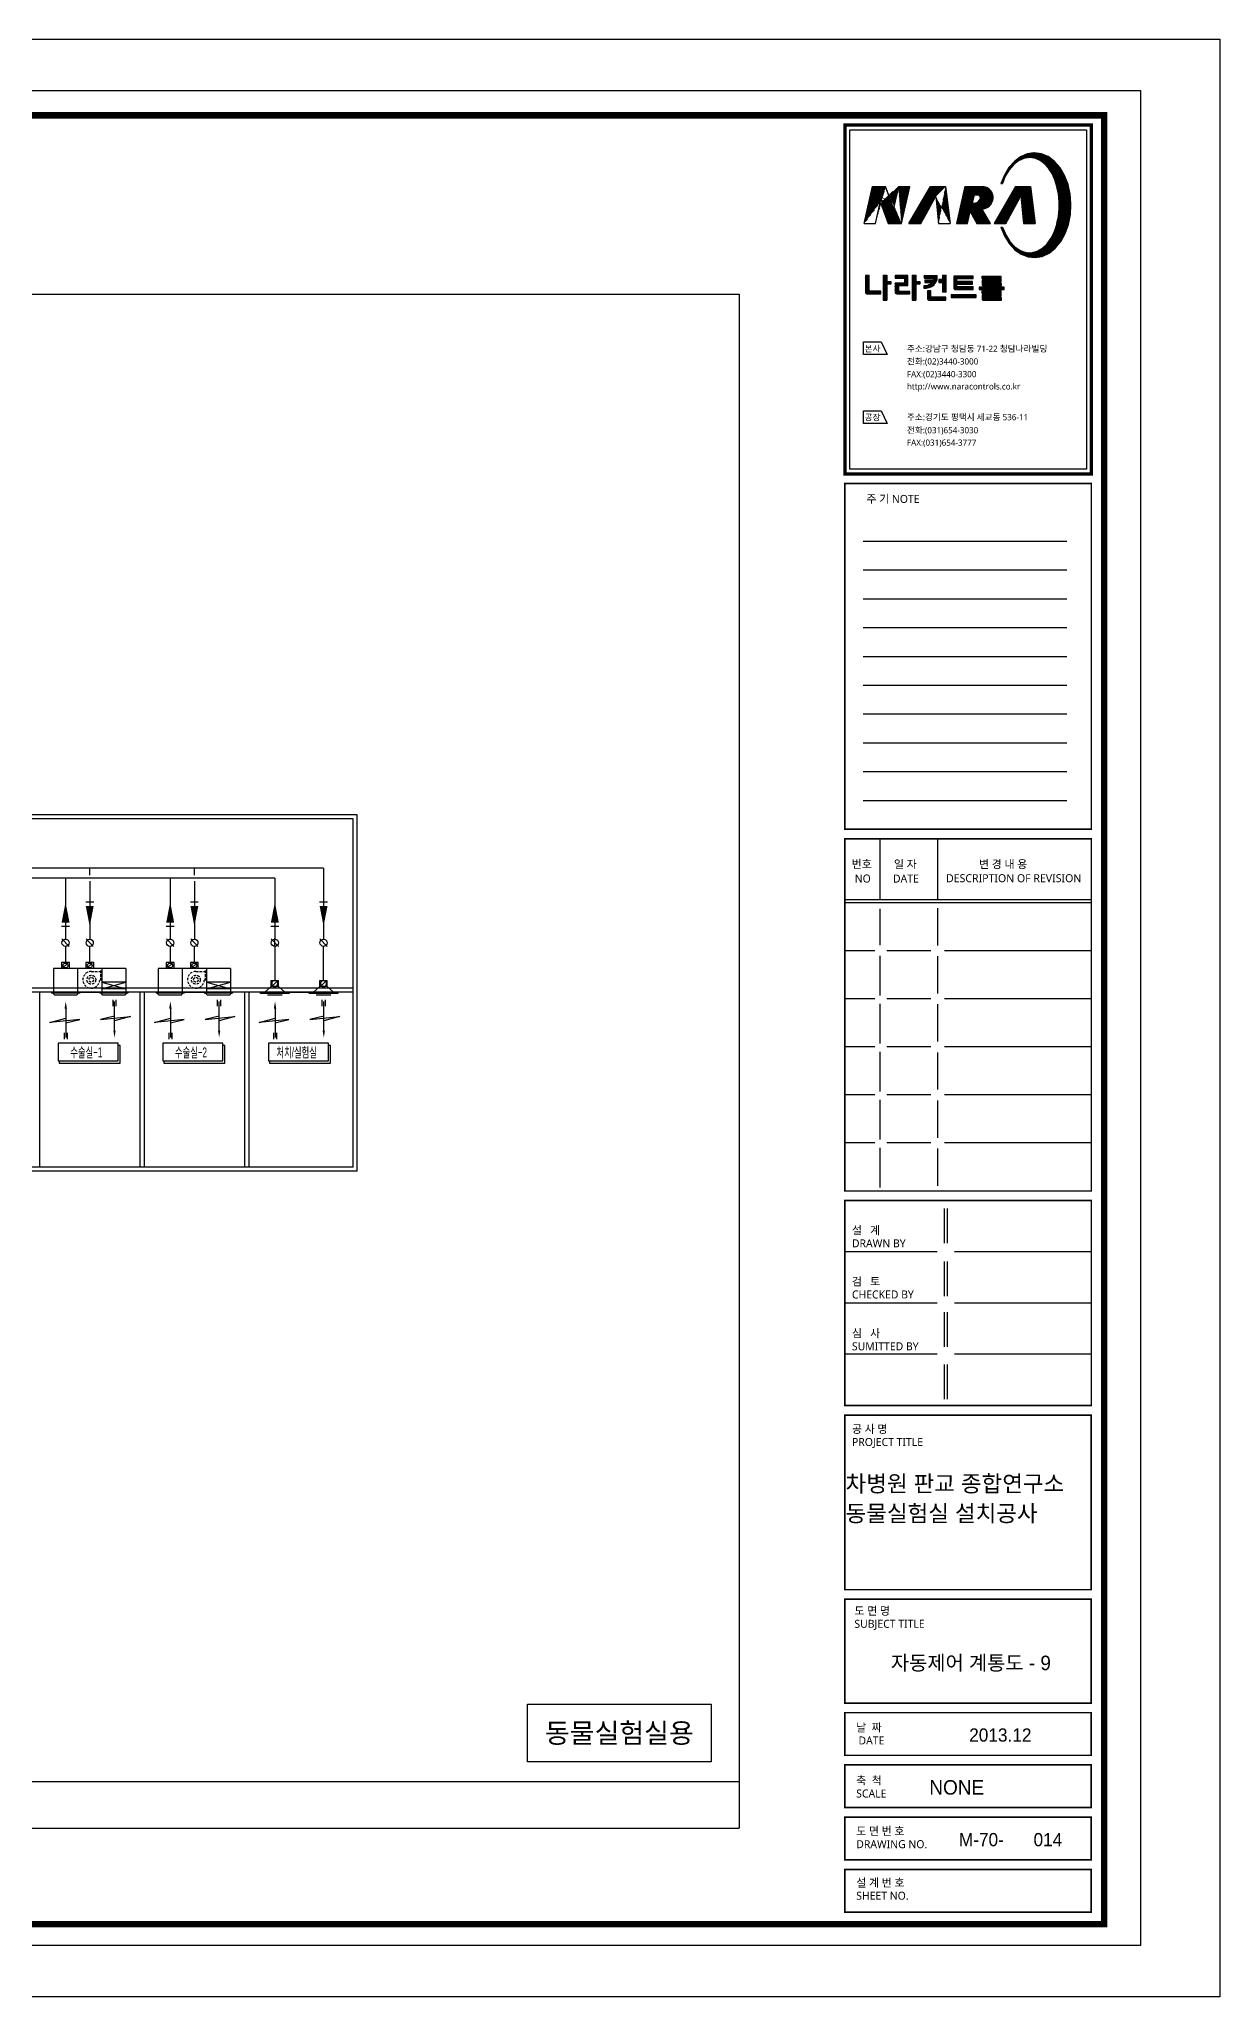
# Model space of a CAD drawing. Header units: millimetres. Extents: x -86 to 11742, y 5229 to 11464.
# Drawn here: x 11383 to 11742, y 5229 to 5823 of the extents above; entities that cross this region are included whole.
import ezdxf
from ezdxf.enums import TextEntityAlignment as Align

# ---------------------------------------------------------------- set-up
doc = ezdxf.new("R2010")
doc.units = ezdxf.units.MM
doc.header["$LTSCALE"] = 5
doc.linetypes.add('HIDDEN', pattern=[0.375, 0.25, -0.125])
doc.layers.get('0').update_dxf_attribs({"linetype": 'CONTINUOUS'})
for name, color, linetype in [('2', 2, 'CONTINUOUS'), ('3', 3, 'CONTINUOUS'), ('7', 7, 'CONTINUOUS'), ('9', 9, 'CONTINUOUS'), ('A1', 1, 'CONTINUOUS'), ('AUTO', 7, 'CONTINUOUS'), ('FORM', 7, 'CONTINUOUS'), ('RA', 4, 'CONTINUOUS'), ('SA', 3, 'CONTINUOUS'), ('SOLID253', 253, 'CONTINUOUS')]:
    doc.layers.add(name, color=color, linetype=linetype)
doc.styles.add('GHD', font='Dotum.ttf')
doc.styles.add('QQ', font='MALGUN.TTF.TTF')
doc.styles.get("Standard").update_dxf_attribs({"font": 'SYMBOL'})
doc.styles.add('STYLE1', font='MALGUN.TTF.TTF', dxfattribs={"height": 2.5})
doc.styles.add('울릉도M', font='h2wulm.TTF')
pattern_1 = [(45, (-11.3759, -7.50065), (-0.171711214, 0.171711214), [])]

# ---------------------------------------------------------------- blocks, each defined once
blk = doc.blocks.new('form')
at = {"layer": 'FORM'}
h = blk.add_hatch(dxfattribs=at)
h.set_pattern_fill('ANSI31', color=256, scale=1.942691, style=0)
h.set_pattern_definition(pattern_1)
edge = h.paths.add_edge_path()
edge.add_line((716.28, 522.42), (720.27, 522.42))
edge.add_line((719.34, 533.67), (717.88, 527.02))
edge.add_line((711.49, 533.67), (715.47, 533.67))
edge.add_line((712.35, 522.42), (713.78, 528.86))
edge.add_line((708.92, 522.42), (712.35, 522.42))
edge.add_line((708.92, 522.42), (711.49, 533.67))
edge.add_line((717.81, 527.02), (715.47, 533.67))
edge.add_line((713.9, 528.86), (716.28, 522.42))
edge.add_line((720.27, 522.42), (722.81, 533.67))
edge.add_line((719.34, 533.67), (722.81, 533.67))
h = blk.add_hatch(dxfattribs=at)
h.set_pattern_fill('ANSI31', color=256, scale=1.942691, style=0)
h.set_pattern_definition(pattern_1)
edge = h.paths.add_edge_path()
edge.add_line((729.09, 533.67), (733.65, 533.67))
edge.add_line((731.5, 522.42), (735.09, 522.42))
edge.add_line((730.74, 530.54), (731.5, 522.42))
edge.add_line((726.18, 522.42), (730.63, 530.54))
edge.add_line((733.65, 533.67), (735.09, 522.42))
edge.add_line((722.55, 522.42), (726.18, 522.42))
edge.add_line((722.55, 522.42), (729.09, 533.67))
h = blk.add_hatch(dxfattribs=at)
h.set_pattern_fill('ANSI31', color=256, scale=1.942691, style=0)
h.set_pattern_definition(pattern_1)
edge = h.paths.add_edge_path(flags=16)
edge.add_arc((742.35, 530.64), 1.96, 269.41671, 343.40246)
edge.add_arc((743.39, 530.25), 0.855, 348.54675, 460.07617)
edge.add_line((743.24, 531.09), (742.29, 531.1))
edge.add_line((742.29, 531.1), (741.72, 528.67))
edge.add_line((741.72, 528.67), (742.33, 528.68))
edge = h.paths.add_edge_path()
edge.add_arc((744.68, 530.29), 3.4, 269.06344, 442.79781)
edge.add_line((745.11, 533.67), (739.53, 533.67))
edge.add_line((739.53, 533.67), (736.99, 522.42))
edge.add_line((736.99, 522.42), (740.29, 522.42))
edge.add_line((740.29, 522.42), (741.1, 526.15))
edge.add_line((741.1, 526.15), (743.16, 522.42))
edge.add_line((743.16, 522.42), (747.3, 522.42))
edge.add_line((747.3, 522.42), (744.63, 526.89))
h = blk.add_hatch(dxfattribs=at)
h.set_pattern_fill('ANSI31', color=256, scale=1.942691, style=0)
h.set_pattern_definition(pattern_1)
h.paths.add_polyline_path([(754.86, 533.67), (759.44, 533.67), (760.86, 522.42), (757.31, 522.42), (756.55, 530.81), (751.98, 522.42), (748.42, 522.42)])
h = blk.add_hatch(dxfattribs=at)
h.set_pattern_fill('ANSI31', color=256, scale=1.942691, style=0)
h.set_pattern_definition(pattern_1)
h.paths.add_polyline_path([(710.46, 506.65), (709.33, 506.65), (709.33, 501.59), (709.39, 501.43), (709.49, 501.3), (709.64, 501.15), (709.74, 501.13), (709.88, 501.1), (714.03, 501.1), (714.03, 501.91), (710.46, 501.91)])
edge = h.paths.add_edge_path(flags=16)
edge.add_line((709.65, 501.14), (709.53, 501.27))
h = blk.add_hatch(dxfattribs=at)
h.set_pattern_fill('ANSI31', color=256, scale=1.942691, style=0)
h.set_pattern_definition(pattern_1)
h.paths.add_polyline_path([(715.78, 506.81), (715.78, 504.83), (717.05, 504.83), (717.05, 504.1), (715.79, 504.1), (715.79, 499.19), (714.7, 499.19), (714.7, 506.81)])
h = blk.add_hatch(dxfattribs=at)
h.set_pattern_fill('ANSI31', color=256, scale=1.942691, style=0)
h.set_pattern_definition(pattern_1)
h.paths.add_polyline_path([(722.25, 506.67), (718.34, 506.67), (718.34, 505.88), (721, 505.88), (721.1, 505.85), (721.2, 505.77), (721.24, 505.65), (721.24, 504.32), (718.39, 504.32), (718.33, 504.29), (718.31, 504.24), (718.31, 501.49), (718.37, 501.37), (718.46, 501.29), (718.62, 501.21), (718.89, 501.14), (722.85, 501.14), (722.85, 501.82), (719.56, 501.82), (719.45, 501.88), (719.43, 501.96), (719.43, 503.42), (719.45, 503.51), (719.53, 503.61), (722.25, 503.61)])
edge = h.paths.add_edge_path()
edge.add_line((718.31, 504.23), (718.4, 504.32))
edge.add_line((718.47, 501.28), (718.36, 501.39))
h = blk.add_hatch(dxfattribs=at)
h.set_pattern_fill('ANSI31', color=256, scale=1.942691, style=0)
h.set_pattern_definition(pattern_1)
h.paths.add_polyline_path([(723.54, 506.81), (724.58, 506.81), (724.58, 504.84), (725.83, 504.84), (725.83, 504.05), (724.58, 504.05), (724.58, 499.19), (723.54, 499.19)])
h = blk.add_hatch(dxfattribs=at)
h.set_pattern_fill('ANSI31', color=256, scale=1.942691, style=0)
h.set_pattern_definition(pattern_1)
h.paths.add_polyline_path([(727.17, 506.65), (731.07, 506.65), (731.07, 505.84), (731.07, 505.45), (730.77, 504.79), (730.44, 504.23), (730.05, 503.77), (729.45, 503.35), (729.02, 503.14), (728.72, 503.03), (728.2, 502.91), (727.79, 502.86), (727.02, 502.86), (727.02, 503.54), (727.52, 503.54), (727.88, 503.57), (728.24, 503.69), (728.62, 503.84), (728.94, 504.03), (729.2, 504.24), (729.37, 504.38), (729.4, 504.5), (729.34, 504.59), (727.39, 504.59), (727.39, 505.25), (729.83, 505.25), (729.93, 505.38), (729.98, 505.56), (729.95, 505.74), (729.86, 505.84), (729.79, 505.9), (727.17, 505.9)])
edge = h.paths.add_edge_path(flags=16)
edge.add_line((730, 503.73), (730.14, 503.87))
h = blk.add_hatch(dxfattribs=at)
h.set_pattern_fill('ANSI31', color=256, scale=1.942691, style=0)
h.set_pattern_definition(pattern_1)
h.paths.add_polyline_path([(733.81, 501.67), (732.75, 501.67), (732.75, 504.58), (731.58, 504.58), (731.58, 505.46), (732.74, 505.46), (732.74, 506.81), (733.81, 506.81)])
h = blk.add_hatch(dxfattribs=at)
h.set_pattern_fill('ANSI31', color=256, scale=1.942691, style=0)
h.set_pattern_definition(pattern_1)
h.paths.add_polyline_path([(742.04, 506.45), (736.2, 506.45), (736.2, 502.78), (736.23, 502.67), (736.31, 502.59), (736.47, 502.48), (736.54, 502.46), (742.05, 502.46), (742.05, 503.21), (737.16, 503.21), (737.06, 503.27), (737.03, 503.32), (737.03, 503.93), (737.07, 504.02), (737.16, 504.08), (737.23, 504.09), (741.87, 504.09), (741.87, 504.84), (737.28, 504.84), (737.13, 504.87), (737.05, 504.92), (737.04, 504.98), (737.04, 505.56), (737.09, 505.64), (737.17, 505.71), (737.26, 505.74), (742.04, 505.74)])
h = blk.add_hatch(dxfattribs=at)
h.set_pattern_fill('ANSI31', color=256, scale=1.942691, style=0)
h.set_pattern_definition(pattern_1)
h.paths.add_polyline_path([(750.58, 506.42), (744.64, 506.42), (744.64, 505.75), (749.4, 505.75), (749.53, 505.71), (749.58, 505.64), (749.6, 505.55), (749.59, 505.44), (749.43, 505.31), (749.26, 505.27), (744.77, 505.27), (744.77, 503.89), (744.81, 503.8), (744.89, 503.73), (745, 503.63), (745.08, 503.6), (746.98, 503.6), (747.07, 503.57), (747.11, 503.53), (747.14, 503.5), (747.14, 503.29), (747.11, 503.2), (747, 503.15), (743.86, 503.15), (743.86, 502.48), (751.47, 502.48), (751.47, 503.15), (748.35, 503.15), (748.21, 503.18), (748.16, 503.27), (748.16, 503.52), (748.23, 503.59), (748.34, 503.64), (750.67, 503.64), (750.67, 504.31), (745.8, 504.31), (745.69, 504.37), (745.65, 504.45), (745.65, 504.67), (745.73, 504.76), (745.87, 504.8), (750.58, 504.8)])
edge = h.paths.add_edge_path(flags=16)
edge.add_line((744.93, 503.69), (744.81, 503.82))
h = blk.add_hatch(dxfattribs=at)
h.set_pattern_fill('ANSI31', color=256, scale=1.942691, style=0)
h.set_pattern_definition(pattern_1)
edge = h.paths.add_edge_path()
edge.add_line((728.13, 502), (728.13, 499.59))
edge.add_line((728.13, 499.59), (728.19, 499.49))
edge.add_line((728.19, 499.49), (728.28, 499.4))
edge.add_line((728.28, 499.4), (728.4, 499.32))
edge.add_line((728.4, 499.32), (728.51, 499.24))
edge.add_line((728.51, 499.24), (728.63, 499.17))
edge.add_line((729.21, 500.07), (729.21, 502))
edge.add_line((729.21, 502), (728.13, 502))
edge.add_line((728.62, 499.17), (728.63, 499.19))
edge.add_line((728.23, 499.45), (728.18, 499.49))
edge.add_line((733.78, 499.19), (733.78, 500.07))
edge.add_line((733.78, 500.07), (729.21, 500.07))
edge.add_line((728.6, 499.19), (733.78, 499.19))
h = blk.add_hatch(dxfattribs=at)
h.set_pattern_fill('ANSI31', color=256, scale=1.942691, style=0)
h.set_pattern_definition(pattern_1)
h.paths.add_polyline_path([(742.96, 499.98), (742.96, 500.81), (735.37, 500.81), (735.37, 499.98)])
h = blk.add_hatch(dxfattribs=at)
h.set_pattern_fill('ANSI31', color=256, scale=1.942691, style=0)
h.set_pattern_definition(pattern_1)
h.paths.add_polyline_path([(750.58, 500.39), (750.58, 502.04), (744.64, 502.04), (744.64, 501.34), (749.4, 501.34), (749.52, 501.3), (749.58, 501.23), (749.6, 501.14), (749.59, 501.03), (749.46, 500.9), (749.34, 500.86), (744.81, 500.86), (744.77, 500.86), (744.77, 499.49), (744.81, 499.4), (744.89, 499.32), (745, 499.23), (745.12, 499.18), (750.67, 499.18), (750.67, 499.91), (745.8, 499.91), (745.69, 499.97), (745.65, 500.04), (745.65, 500.26), (745.73, 500.35), (745.87, 500.39)])
edge = h.paths.add_edge_path(flags=16)
edge.add_line((750.65, 499.18), (750.67, 499.21))
edge.add_line((744.91, 499.3), (744.81, 499.41))
at = {"layer": 'AUTO'}
for p, q in [((-24.08, 578.4), (816.92, 578.4)), ((816.92, 578.4), (816.92, -15.6)), ((816.92, -15.6), (-24.08, -15.6))]:
    blk.add_line(p, q, dxfattribs=at)
at = {"layer": 'FORM', "color": 3}
for p, q in [((752.26, 538.4), (756.71, 542.86)), ((752.78, 539.27), (755.74, 542.23)), ((755.34, 541.14), (757.32, 543.13)), ((756.23, 541.68), (757.94, 543.39)), ((756.86, 541.97), (758.5, 543.61)), ((757.45, 542.22), (758.9, 543.68)), ((757.86, 542.29), (759.31, 543.74)), ((758.27, 542.35), (759.72, 543.81)), ((758.68, 542.42), (760.13, 543.87)), ((759.09, 542.46), (760.54, 543.91)), ((759.39, 542.44), (760.84, 543.89)), ((759.69, 542.4), (761.14, 543.85)), ((760, 542.37), (761.44, 543.81)), ((760.3, 542.33), (761.75, 543.77)), ((760.61, 542.29), (762.05, 543.73)), ((760.88, 542.22), (762.35, 543.69)), ((761.12, 542.12), (762.66, 543.65)), ((761.36, 542.01), (762.91, 543.56)), ((761.61, 541.91), (763.15, 543.46)), ((761.85, 541.81), (763.39, 543.36)), ((762.09, 541.71), (763.63, 543.26)), ((762.34, 541.61), (763.88, 543.15)), ((762.54, 541.47), (764.12, 543.05)), ((762.74, 541.33), (764.36, 542.95)), ((762.93, 541.18), (764.6, 542.85)), ((763.13, 541.03), (764.83, 542.74)), ((763.32, 540.88), (765.03, 542.59)), ((763.52, 540.74), (765.23, 542.44)), ((763.72, 540.59), (765.42, 542.3)), ((763.88, 540.41), (765.62, 542.15)), ((764.04, 540.23), (765.82, 542)), ((764.21, 540.05), (766.01, 541.85)), ((764.37, 539.87), (766.21, 541.71)), ((764.53, 539.69), (766.4, 541.56)), ((764.69, 539.51), (766.6, 541.41)), ((764.86, 539.33), (766.78, 541.25)), ((765, 539.13), (766.94, 541.07)), ((765.14, 538.92), (767.1, 540.88)), ((765.27, 538.71), (767.26, 540.7)), ((750.49, 534.58), (751.17, 535.25)), ((750.69, 535.12), (751.4, 535.83)), ((750.84, 534.58), (750.93, 534.67)), ((750.92, 535.69), (751.63, 536.4)), ((751.15, 536.27), (751.95, 537.06)), ((751.38, 536.84), (752.44, 537.9)), ((751.74, 537.54), (752.95, 538.75)), ((765.41, 538.5), (767.42, 540.52)), ((765.54, 538.29), (767.58, 540.33)), ((765.67, 538.08), (767.74, 540.15)), ((765.81, 537.87), (767.9, 539.97)), ((765.94, 537.66), (768.06, 539.78)), ((766.05, 537.43), (768.22, 539.6)), ((766.16, 537.2), (768.38, 539.41)), ((766.27, 536.96), (768.51, 539.2)), ((766.38, 536.72), (768.64, 538.99)), ((766.48, 536.49), (768.77, 538.77)), ((766.59, 536.25), (768.89, 538.55)), ((766.7, 536.01), (769.02, 538.34)), ((766.8, 535.78), (769.15, 538.12)), ((766.89, 535.52), (769.27, 537.9)), ((766.97, 535.26), (769.4, 537.69)), ((767.05, 534.99), (769.53, 537.47)), ((767.13, 534.73), (769.65, 537.25)), ((767.21, 534.47), (769.78, 537.04)), ((767.29, 534.2), (769.88, 536.79)), ((767.37, 533.94), (769.97, 536.55)), ((767.45, 533.68), (770.07, 536.3)), ((767.51, 533.39), (770.17, 536.05)), ((767.57, 533.11), (770.26, 535.8)), ((767.63, 532.83), (770.36, 535.55)), ((767.69, 532.54), (770.45, 535.3)), ((767.75, 532.26), (770.55, 535.06)), ((767.81, 531.98), (770.64, 534.81)), ((750.47, 534.58), (750.89, 534.58)), ((767.87, 531.69), (770.74, 534.56)), ((767.93, 531.41), (770.83, 534.31)), ((767.96, 531.09), (770.9, 534.03)), ((767.99, 530.78), (770.96, 533.75)), ((767.99, 525.29), (771.67, 528.97)), ((768.02, 530.47), (771.02, 533.47)), ((768.03, 525.67), (771.65, 529.29)), ((768.06, 530.16), (771.08, 533.19)), ((768.07, 526.06), (771.63, 529.61)), ((768.09, 529.85), (771.14, 532.91)), ((768.11, 526.44), (771.6, 529.93)), ((768.12, 529.54), (771.21, 532.63)), ((768.15, 529.23), (771.27, 532.34)), ((768.15, 526.82), (771.58, 530.25)), ((768.16, 528.89), (771.33, 532.06)), ((768.16, 528.55), (771.39, 531.78)), ((768.16, 528.2), (771.46, 531.5)), ((768.16, 527.86), (771.5, 531.2)), ((768.16, 527.52), (771.53, 530.88)), ((768.16, 527.17), (771.55, 530.57)), ((760.36, 512.16), (771.09, 522.89)), ((765.35, 517.5), (771.17, 523.32)), ((765.92, 518.41), (771.26, 523.75)), ((766.25, 519.08), (771.35, 524.18)), ((766.58, 519.76), (771.43, 524.61)), ((766.83, 520.35), (771.52, 525.04)), ((766.99, 520.86), (771.56, 525.42)), ((767.16, 521.36), (771.58, 525.79)), ((767.32, 521.87), (771.6, 526.15)), ((767.49, 522.38), (771.63, 526.52)), ((767.54, 522.77), (771.65, 526.88)), ((767.63, 523.21), (771.67, 527.25)), ((767.72, 523.64), (771.69, 527.61)), ((767.81, 524.08), (771.71, 527.98)), ((767.9, 524.51), (771.72, 528.34)), ((767.96, 524.91), (771.7, 528.65)), ((750.44, 521.4), (750.92, 521.4)), ((750.52, 521.21), (750.71, 521.4)), ((750.62, 520.96), (750.96, 521.31)), ((750.71, 520.72), (751.06, 521.06)), ((750.81, 520.48), (751.16, 520.82)), ((750.91, 520.23), (751.26, 520.58)), ((751.01, 519.99), (751.36, 520.33)), ((751.11, 519.74), (751.46, 520.09)), ((751.21, 519.5), (751.56, 519.85)), ((751.31, 519.25), (751.66, 519.61)), ((751.41, 519.01), (751.76, 519.36)), ((751.51, 518.76), (751.86, 519.12)), ((751.63, 518.55), (751.98, 518.9)), ((751.76, 518.33), (752.12, 518.69)), ((751.89, 518.12), (752.25, 518.47)), ((752.02, 517.91), (752.38, 518.26)), ((752.15, 517.69), (752.51, 518.05)), ((752.29, 517.48), (752.64, 517.84)), ((752.42, 517.27), (752.77, 517.63)), ((752.55, 517.06), (752.91, 517.42)), ((752.68, 516.84), (753.04, 517.2)), ((752.81, 516.63), (753.17, 516.99)), ((752.94, 516.42), (753.34, 516.82)), ((760.67, 512.13), (771, 522.46)), ((761.03, 512.14), (770.87, 521.99)), ((761.44, 512.22), (770.68, 521.45)), ((761.86, 512.29), (770.49, 520.92)), ((762.28, 512.37), (770.29, 520.38)), ((762.7, 512.44), (770.1, 519.84)), ((763.18, 512.57), (769.85, 519.25)), ((763.83, 512.88), (769.43, 518.48)), ((764.48, 513.19), (769, 517.71)), ((765.22, 513.59), (768.48, 516.85)), ((753.1, 516.24), (753.5, 516.64)), ((753.26, 516.06), (753.67, 516.46)), ((753.43, 515.88), (753.83, 516.28)), ((753.59, 515.7), (754, 516.1)), ((753.75, 515.52), (754.16, 515.92)), ((753.92, 515.34), (754.33, 515.75)), ((754.08, 515.16), (754.49, 515.57)), ((754.24, 514.98), (754.66, 515.39)), ((754.41, 514.8), (754.86, 515.25)), ((754.57, 514.62), (755.07, 515.11)), ((754.75, 514.45), (755.27, 514.98)), ((754.95, 514.31), (755.48, 514.84)), ((755.15, 514.17), (755.68, 514.7)), ((755.36, 514.03), (755.89, 514.56)), ((755.56, 513.88), (756.09, 514.42)), ((755.76, 513.74), (756.3, 514.28)), ((755.96, 513.6), (756.55, 514.19)), ((756.16, 513.46), (756.81, 514.1)), ((756.36, 513.31), (757.06, 514.02)), ((756.56, 513.17), (757.32, 513.93)), ((756.8, 513.07), (757.57, 513.84)), ((757.05, 512.97), (757.83, 513.75)), ((757.28, 512.86), (758.16, 513.74)), ((757.54, 512.78), (758.42, 513.65)), ((757.79, 512.68), (758.75, 513.64)), ((758.04, 512.59), (759.08, 513.63)), ((758.28, 512.49), (759.42, 513.62)), ((758.53, 512.39), (759.75, 513.61)), ((758.8, 512.32), (760.19, 513.72)), ((759.11, 512.29), (760.66, 513.84)), ((759.42, 512.26), (761.12, 513.96)), ((759.74, 512.23), (761.68, 514.17)), ((760.05, 512.19), (762.48, 514.62))]:
    blk.add_line(p, q, dxfattribs=at)
at = {"layer": 'FORM', "color": 7}
for p, q in [((708.92, 522.42), (711.49, 533.67)), ((712.35, 522.42), (713.78, 528.86)), ((713.9, 528.86), (716.28, 522.42)), ((717.81, 527.02), (715.47, 533.67)), ((719.34, 533.67), (717.88, 527.02)), ((720.27, 522.42), (722.81, 533.67)), ((722.55, 522.42), (729.09, 533.67)), ((726.18, 522.42), (730.63, 530.54)), ((730.74, 530.54), (731.5, 522.42)), ((733.65, 533.67), (735.09, 522.42)), ((739.53, 533.67), (736.99, 522.42)), ((742.29, 531.1), (741.72, 528.67)), ((741.72, 528.67), (742.33, 528.68)), ((743.24, 531.09), (742.29, 531.1)), ((754.86, 533.67), (748.42, 522.42)), ((751.98, 522.42), (756.55, 530.81)), ((756.55, 530.81), (757.31, 522.42)), ((759.44, 533.67), (760.86, 522.42)), ((740.29, 522.42), (741.1, 526.15)), ((741.1, 526.15), (743.16, 522.42)), ((747.3, 522.42), (744.63, 526.89)), ((710.46, 506.65), (709.33, 506.65)), ((709.33, 506.65), (709.33, 501.59)), ((710.46, 501.91), (710.46, 506.65)), ((714.7, 506.81), (714.7, 499.19)), ((714.7, 506.81), (715.78, 506.81)), ((715.78, 506.81), (715.78, 504.83)), ((722.25, 506.67), (718.34, 506.67)), ((718.34, 506.67), (718.34, 505.88)), ((718.34, 505.88), (721, 505.88)), ((721, 505.88), (721.1, 505.85)), ((721.1, 505.85), (721.2, 505.77)), ((721.2, 505.77), (721.24, 505.65)), ((721.24, 505.65), (721.24, 504.32)), ((722.25, 503.61), (722.25, 506.67)), ((723.54, 506.81), (723.54, 499.19)), ((723.54, 506.81), (724.58, 506.81)), ((724.58, 506.81), (724.58, 504.84)), ((727.17, 506.65), (727.17, 505.9)), ((727.17, 505.9), (729.79, 505.9)), ((727.39, 505.25), (727.39, 504.59)), ((729.83, 505.25), (727.39, 505.25)), ((729.79, 505.9), (729.86, 505.84)), ((729.93, 505.38), (729.83, 505.25)), ((729.86, 505.84), (729.95, 505.74)), ((729.98, 505.56), (729.93, 505.38)), ((729.95, 505.74), (729.98, 505.56)), ((730.77, 504.79), (731.07, 505.45)), ((731.07, 505.84), (731.07, 506.65)), ((731.07, 505.45), (731.07, 505.84)), ((731.58, 505.46), (731.58, 504.58)), ((732.74, 505.46), (731.58, 505.46)), ((732.74, 506.81), (732.74, 505.46)), ((732.74, 506.81), (733.81, 506.81)), ((733.81, 501.67), (733.81, 506.81)), ((742.04, 506.45), (736.2, 506.45)), ((736.2, 506.45), (736.2, 502.78)), ((737.04, 505.56), (737.09, 505.64)), ((737.04, 504.98), (737.04, 505.56)), ((737.05, 504.92), (737.04, 504.98)), ((737.13, 504.87), (737.05, 504.92)), ((737.09, 505.64), (737.17, 505.71)), ((737.17, 505.71), (737.26, 505.74)), ((737.26, 505.74), (742.04, 505.74)), ((742.04, 505.74), (742.04, 506.45)), ((750.58, 506.42), (744.64, 506.42)), ((744.64, 506.42), (744.64, 505.75)), ((744.64, 505.75), (749.4, 505.75)), ((749.26, 505.27), (744.77, 505.27)), ((744.77, 505.27), (744.77, 503.89)), ((749.43, 505.31), (749.26, 505.27)), ((749.4, 505.75), (749.53, 505.71)), ((749.59, 505.44), (749.43, 505.31)), ((749.53, 505.71), (749.58, 505.64)), ((749.58, 505.64), (749.6, 505.55)), ((749.6, 505.55), (749.59, 505.44)), ((750.58, 504.8), (750.58, 506.42)), ((709.33, 501.59), (709.39, 501.43)), ((709.39, 501.43), (709.49, 501.3)), ((709.49, 501.3), (709.64, 501.15)), ((709.65, 501.14), (709.53, 501.27)), ((709.64, 501.15), (709.74, 501.13)), ((709.74, 501.13), (709.88, 501.1)), ((709.88, 501.1), (714.03, 501.1)), ((714.03, 501.91), (710.46, 501.91)), ((714.03, 501.1), (714.03, 501.91)), ((714.7, 499.19), (715.79, 499.19)), ((715.78, 504.83), (717.05, 504.83)), ((715.79, 504.1), (715.79, 499.19)), ((717.05, 504.1), (715.79, 504.1)), ((717.05, 504.83), (717.05, 504.1)), ((718.31, 504.23), (718.4, 504.32)), ((718.33, 504.29), (718.31, 504.24)), ((718.31, 504.24), (718.31, 501.49)), ((718.31, 501.49), (718.37, 501.37)), ((718.39, 504.32), (718.33, 504.29)), ((718.47, 501.28), (718.36, 501.39)), ((718.37, 501.37), (718.46, 501.29)), ((721.24, 504.32), (718.39, 504.32)), ((718.46, 501.29), (718.62, 501.21)), ((718.62, 501.21), (718.89, 501.14)), ((718.89, 501.14), (722.85, 501.14)), ((719.43, 503.42), (719.45, 503.51)), ((719.43, 501.96), (719.43, 503.42)), ((719.45, 501.88), (719.43, 501.96)), ((719.45, 503.51), (719.53, 503.61)), ((719.56, 501.82), (719.45, 501.88)), ((719.53, 503.61), (722.25, 503.61)), ((722.85, 501.82), (719.56, 501.82)), ((722.85, 501.14), (722.85, 501.82)), ((723.54, 499.19), (724.58, 499.19)), ((724.58, 504.84), (725.83, 504.84)), ((724.58, 504.05), (724.58, 499.19)), ((725.83, 504.05), (724.58, 504.05)), ((725.83, 504.84), (725.83, 504.05)), ((727.02, 503.54), (727.02, 502.86)), ((727.52, 503.54), (727.02, 503.54)), ((727.02, 502.86), (727.79, 502.86)), ((727.39, 504.59), (729.34, 504.59)), ((727.88, 503.57), (727.52, 503.54)), ((727.79, 502.86), (728.2, 502.91)), ((728.24, 503.69), (727.88, 503.57)), ((729.21, 502), (728.13, 502)), ((728.13, 502), (728.13, 499.59)), ((728.13, 499.59), (728.19, 499.49)), ((728.23, 499.45), (728.18, 499.49)), ((728.19, 499.49), (728.28, 499.4)), ((728.2, 502.91), (728.72, 503.03)), ((728.62, 503.84), (728.24, 503.69)), ((728.28, 499.4), (728.4, 499.32)), ((728.4, 499.32), (728.51, 499.24)), ((728.51, 499.24), (728.63, 499.17)), ((728.6, 499.19), (733.78, 499.19)), ((728.94, 504.03), (728.62, 503.84)), ((728.62, 499.17), (728.63, 499.19)), ((728.72, 503.03), (729.02, 503.14)), ((729.2, 504.24), (728.94, 504.03)), ((729.02, 503.14), (729.45, 503.35)), ((729.37, 504.38), (729.2, 504.24)), ((729.21, 500.07), (729.21, 502)), ((733.78, 500.07), (729.21, 500.07)), ((729.34, 504.59), (729.4, 504.5)), ((729.4, 504.5), (729.37, 504.38)), ((729.45, 503.35), (730.05, 503.77)), ((730, 503.73), (730.14, 503.87)), ((730.05, 503.77), (730.44, 504.23)), ((730.44, 504.23), (730.77, 504.79)), ((731.58, 504.58), (732.75, 504.58)), ((732.75, 504.58), (732.75, 501.67)), ((733.78, 499.19), (733.78, 500.07)), ((735.37, 500.81), (735.37, 499.98)), ((742.96, 500.81), (735.37, 500.81)), ((735.37, 499.98), (742.96, 499.98)), ((736.2, 502.78), (736.23, 502.67)), ((736.23, 502.67), (736.31, 502.59)), ((736.31, 502.59), (736.47, 502.48)), ((736.47, 502.48), (736.54, 502.46)), ((736.54, 502.46), (742.05, 502.46)), ((737.03, 503.93), (737.07, 504.02)), ((737.03, 503.32), (737.03, 503.93)), ((737.06, 503.27), (737.03, 503.32)), ((737.16, 503.21), (737.06, 503.27)), ((737.07, 504.02), (737.16, 504.08)), ((737.28, 504.84), (737.13, 504.87)), ((737.16, 504.08), (737.23, 504.09)), ((742.05, 503.21), (737.16, 503.21)), ((737.23, 504.09), (741.87, 504.09)), ((741.87, 504.84), (737.28, 504.84)), ((741.87, 504.09), (741.87, 504.84)), ((742.05, 502.46), (742.05, 503.21)), ((742.96, 499.98), (742.96, 500.81)), ((747, 503.15), (743.86, 503.15)), ((743.86, 503.15), (743.86, 502.48)), ((743.86, 502.48), (751.47, 502.48)), ((750.58, 502.04), (744.64, 502.04)), ((744.64, 502.04), (744.64, 501.34)), ((744.64, 501.34), (749.4, 501.34)), ((744.77, 503.89), (744.81, 503.8)), ((744.81, 500.86), (744.77, 500.86)), ((744.77, 500.86), (744.77, 499.49)), ((744.77, 499.49), (744.81, 499.4)), ((744.93, 503.69), (744.81, 503.82)), ((744.81, 503.8), (744.89, 503.73)), ((749.34, 500.86), (744.81, 500.86)), ((744.91, 499.3), (744.81, 499.41)), ((744.81, 499.4), (744.89, 499.32)), ((744.89, 503.73), (745, 503.63)), ((744.89, 499.32), (745, 499.23)), ((745, 503.63), (745.08, 503.6)), ((745, 499.23), (745.12, 499.18)), ((745.08, 503.6), (746.98, 503.6)), ((745.12, 499.18), (750.67, 499.18)), ((745.65, 504.67), (745.73, 504.76)), ((745.65, 504.45), (745.65, 504.67)), ((745.69, 504.37), (745.65, 504.45)), ((745.65, 500.26), (745.73, 500.35)), ((745.65, 500.04), (745.65, 500.26)), ((745.69, 499.97), (745.65, 500.04)), ((745.8, 504.31), (745.69, 504.37)), ((745.8, 499.91), (745.69, 499.97)), ((745.73, 504.76), (745.87, 504.8)), ((745.73, 500.35), (745.87, 500.39)), ((750.67, 504.31), (745.8, 504.31)), ((750.67, 499.91), (745.8, 499.91)), ((745.87, 504.8), (750.58, 504.8)), ((745.87, 500.39), (750.58, 500.39)), ((746.98, 503.6), (747.07, 503.57)), ((747.11, 503.2), (747, 503.15)), ((747.07, 503.57), (747.11, 503.53)), ((747.11, 503.53), (747.14, 503.5)), ((747.14, 503.29), (747.11, 503.2)), ((747.14, 503.5), (747.14, 503.29)), ((748.16, 503.52), (748.23, 503.59)), ((748.16, 503.27), (748.16, 503.52)), ((748.21, 503.18), (748.16, 503.27)), ((748.35, 503.15), (748.21, 503.18)), ((748.23, 503.59), (748.34, 503.64)), ((748.34, 503.64), (750.67, 503.64)), ((751.47, 503.15), (748.35, 503.15)), ((749.46, 500.9), (749.34, 500.86)), ((749.4, 501.34), (749.52, 501.3)), ((749.59, 501.03), (749.46, 500.9)), ((749.52, 501.3), (749.58, 501.23)), ((749.58, 501.23), (749.6, 501.14)), ((749.6, 501.14), (749.59, 501.03)), ((750.58, 500.39), (750.58, 502.04)), ((750.65, 499.18), (750.67, 499.21)), ((750.67, 503.64), (750.67, 504.31)), ((750.67, 499.18), (750.67, 499.91)), ((751.47, 502.48), (751.47, 503.15)), ((708.66, 426.09), (770.47, 426.09)), ((708.66, 417.35), (770.47, 417.35)), ((708.66, 408.6), (770.47, 408.6)), ((708.66, 399.86), (770.47, 399.86)), ((708.66, 391.12), (770.47, 391.12)), ((708.66, 382.38), (770.47, 382.38)), ((708.66, 373.64), (770.47, 373.64)), ((708.66, 364.89), (770.47, 364.89)), ((708.66, 356.15), (770.47, 356.15)), ((708.66, 347.41), (770.47, 347.41)), ((713.79, 317.3), (713.79, 335.75)), ((731.27, 317.3), (731.27, 335.75)), ((777.9, 317.3), (703.1, 317.3)), ((777.9, 316.33), (703.1, 316.33)), ((713.79, 303.47), (713.79, 314.52)), ((731.27, 303.37), (731.27, 314.69)), ((712.21, 301.76), (703.1, 301.76)), ((713.79, 288.27), (713.79, 300.31)), ((729.16, 301.76), (715.81, 301.76)), ((731.27, 288.8), (731.27, 300.12)), ((778.03, 301.76), (733.31, 301.76)), ((712.21, 287.19), (703.1, 287.19)), ((713.79, 273.7), (713.79, 285.74)), ((729.16, 287.19), (715.81, 287.19)), ((731.27, 274.23), (731.27, 285.55)), ((778.03, 287.19), (733.31, 287.19)), ((712.21, 272.62), (703.1, 272.62)), ((713.79, 259.13), (713.79, 271.17)), ((729.16, 272.62), (715.81, 272.62)), ((731.27, 259.66), (731.27, 270.98)), ((778.03, 272.62), (733.31, 272.62)), ((712.21, 258.05), (703.1, 258.05)), ((713.79, 244.56), (713.79, 256.6)), ((729.16, 258.05), (715.81, 258.05)), ((731.27, 245.09), (731.27, 256.41)), ((778.03, 258.05), (733.31, 258.05)), ((712.21, 243.48), (703.1, 243.48)), ((713.79, 229.99), (713.79, 242.03)), ((729.16, 243.48), (715.81, 243.48)), ((731.27, 230.52), (731.27, 241.84)), ((778.03, 243.48), (733.31, 243.48)), ((733.31, 213.08), (733.31, 223.62)), ((734.21, 213.08), (734.21, 223.62)), ((731.09, 210.45), (703.1, 210.45)), ((777.9, 210.45), (736.34, 210.45)), ((733.31, 197.01), (733.31, 207.55)), ((734.21, 197.01), (734.21, 207.55)), ((731.09, 194.91), (703.1, 194.91)), ((733.31, 181.6), (733.31, 192.14)), ((734.21, 181.6), (734.21, 192.14)), ((777.9, 194.91), (736.34, 194.91)), ((731.09, 179.37), (703.1, 179.37)), ((777.9, 179.37), (736.34, 179.37)), ((733.31, 165.74), (733.31, 176.28)), ((734.21, 165.74), (734.21, 176.28))]:
    blk.add_line(p, q, dxfattribs=at)
at = {"layer": 'FORM'}
for p, q in [((727.17, 506.65), (731.07, 506.65)), ((733.81, 501.67), (732.75, 501.67))]:
    blk.add_line(p, q, dxfattribs=at)
at = {"layer": 'FORM', "color": 3}
for points in [[(0, 562.79), (792.83, 562.79), (792.83, 0), (0, 0)], [(776.44, 447.93), (704.56, 447.93), (704.56, 550.91), (776.44, 550.91)]]:
    blk.add_lwpolyline(points, close=True, dxfattribs=at)
at = {"layer": 'FORM', "color": 2, "const_width": 1.94}
blk.add_lwpolyline([(12.48, 6.47), (12.48, 555.28), (781.78, 555.28), (781.78, 6.47)], close=True, dxfattribs=at)
at = {"layer": 'FORM', "color": 3}
for points, const_width in [([(777.9, 446.48), (703.1, 446.48), (703.1, 552.36), (777.9, 552.36)], 0.971), ([(703.1, 338.67), (703.1, 443.56), (777.9, 443.56), (777.9, 338.67)], 0.486), ([(777.9, 335.75), (703.1, 335.75), (703.1, 228.91), (777.9, 228.91)], 0.486), ([(703.1, 163.82), (777.9, 163.82), (777.9, 225.99), (703.1, 225.99)], 0.486), ([(777.89, 107.95), (777.89, 160.91), (703.09, 160.91), (703.09, 107.95)], 0.486), ([(777.88, 73.53), (777.88, 105.03), (703.08, 105.03), (703.08, 73.53)], 0.486), ([(777.87, 57.68), (777.87, 70.62), (703.07, 70.62), (703.07, 57.68)], 0.486), ([(777.86, 41.83), (777.86, 54.77), (703.06, 54.77), (703.06, 41.83)], 0.486), ([(777.85, 25.98), (777.85, 38.92), (703.05, 38.92), (703.05, 25.98)], 0.486), ([(777.84, 10.13), (777.84, 23.07), (703.04, 23.07), (703.04, 10.13)], 0.486)]:
    blk.add_lwpolyline(points, close=True, dxfattribs=dict(at, const_width=const_width))
at = {"layer": 'FORM', "color": 3, "flags": 128}
for points in [[(750.44, 521.4), (751.52, 518.73), (752.95, 516.4), (754.67, 514.52), (756.61, 513.14), (758.7, 512.33), (760.86, 512.11), (763.01, 512.5), (765.07, 513.47), (766.96, 515), (768.61, 517.01), (769.96, 519.45), (770.95, 522.2), (771.55, 525.18), (771.73, 528.27), (771.49, 531.35), (770.84, 534.3), (769.8, 537.01), (768.41, 539.38), (766.72, 541.32), (764.8, 542.76), (762.73, 543.64), (760.57, 543.93)], [(760.48, 543.93), (758.39, 543.59), (756.38, 542.71), (754.53, 541.31), (752.88, 539.44), (751.52, 537.17), (750.47, 534.58)], [(762.35, 541.61), (760.73, 542.28), (759.05, 542.48), (757.38, 542.21), (755.77, 541.47), (754.26, 540.3), (752.92, 538.72), (751.79, 536.79), (750.89, 534.58)], [(767.45, 533.67), (766.82, 535.74), (765.97, 537.62), (764.93, 539.25), (763.72, 540.58), (762.39, 541.59)], [(767.47, 522.45), (767.93, 524.63), (768.16, 526.9), (768.16, 529.19), (767.92, 531.46), (767.46, 533.63)], [(750.92, 521.4), (751.9, 519.04), (753.16, 517.01), (754.64, 515.4), (756.3, 514.28), (758.07, 513.67)], [(758.1, 513.66), (759.8, 513.61), (761.46, 514.04), (763.04, 514.94), (764.48, 516.28), (765.73, 518.02), (766.74, 520.08), (767.5, 522.42)]]:
    blk.add_lwpolyline(points, dxfattribs=at)
at = {"layer": 'FORM', "color": 7}
for points in [[(711.49, 533.67), (715.47, 533.67)], [(719.34, 533.67), (722.81, 533.67)], [(729.09, 533.67), (733.65, 533.67)], [(739.53, 533.67), (745.11, 533.67)], [(754.86, 533.67), (759.44, 533.67)], [(708.92, 522.42), (712.35, 522.42)], [(716.28, 522.42), (720.27, 522.42)], [(722.55, 522.42), (726.18, 522.42)], [(731.5, 522.42), (735.09, 522.42)], [(736.99, 522.42), (740.29, 522.42)], [(743.16, 522.42), (747.3, 522.42)], [(748.42, 522.42), (751.98, 522.42)], [(757.31, 522.42), (760.86, 522.42)]]:
    blk.add_lwpolyline(points, dxfattribs=at)
for points in [[(708.72, 486.56), (714.1, 486.56), (715.91, 482.73), (708.72, 482.73)], [(708.72, 465.6), (714.1, 465.6), (715.91, 461.77), (708.72, 461.77)]]:
    blk.add_lwpolyline(points, close=True, dxfattribs=at)
at = {"layer": 'FORM'}
for centre, radius, start, end in [((742.35, 530.64), 1.96, 269.41671, 343.40246), ((743.39, 530.25), 0.855, 348.54675, 100.07617), ((744.68, 530.29), 3.4, 269.06344, 82.79781)]:
    blk.add_arc(centre, radius, start, end, dxfattribs=at)
at = {"layer": 'FORM', "color": 7, "style": 'STYLE1'}
for s, height, p in [('본사', 1.87, (709.08, 483.55)), ('주소:강남구 청담동 71-22 청담나라빌딩', 1.8698, (721.93, 483.54)), ('전화:(02)3440-3000', 1.8698, (721.93, 479.68)), ('FAX:(02)3440-3300', 1.8698, (721.93, 475.82)), ('http://www.naracontrols.co.kr', 1.8698, (721.93, 472.1)), ('공장', 1.87, (709.08, 462.72)), ('주소:경기도 평택시 세교동 536-11', 1.8698, (721.93, 462.77)), ('전화:(031)654-3030', 1.8698, (721.93, 458.81)), ('FAX:(031)654-3777', 1.8698, (721.93, 455.05)), ('주 기 NOTE', 2.428, (709.63, 437.68)), ('번호', 2.428, (705.16, 326.91)), ('일 자', 2.428, (717.98, 326.83)), ('변 경 내 용', 2.428, (743.8, 326.85)), ('NO', 2.428, (706.08, 322.5)), ('DATE', 2.428, (717.69, 322.49)), ('설   계', 2.428, (705.23, 215.75)), ('DRAWN BY', 2.428, (705.23, 211.81)), ('검   토', 2.428, (705.23, 200.23)), ('CHECKED BY', 2.428, (705.23, 196.3)), ('심   사', 2.428, (705.23, 184.5)), ('SUMITTED BY', 2.4284, (705.23, 180.57)), ('공 사 명', 2.428, (705.25, 155.47)), ('PROJECT TITLE', 2.4284, (705.25, 151.54)), ('도 면 명', 2.428, (705.99, 100.3)), ('SUBJECT TITLE', 2.4284, (705.99, 96.37)), ('날  짜', 2.428, (706.54, 64.9)), ('DATE', 2.428, (707.23, 60.97)), ('축  척', 2.428, (706.54, 48.81)), ('SCALE', 2.428, (706.54, 44.88)), ('도 면 번 호', 2.428, (706.54, 33.49)), ('DRAWING NO.', 2.4284, (706.54, 29.51)), ('설 계 번 호', 2.428, (706.54, 17.8)), ('SHEET NO.', 2.428, (706.54, 13.87))]:
    blk.add_text(s, height=height, dxfattribs=at).set_placement(p)
at = {"layer": 'FORM', "color": 7, "style": 'STYLE1', "width": 0.967772}
blk.add_text('DESCRIPTION OF REVISION', height=2.4284, dxfattribs=at).set_placement((733.79, 322.6), (774.87, 322.6), align=Align.FIT)
blk = doc.blocks.new('A$C7EE361AC')
at = {"color": 5}
blk.add_line((12, 366), (253, 125), dxfattribs=at)
blk.add_circle((133, 246), 121, dxfattribs=at)
at = {"layer": '2'}
for p, q in [((-12, 125), (-265, -99)), ((-12, 125), (-12, 366)), ((277, 366), (-12, 366)), ((-12, 125), (277, 125)), ((277, 125), (277, 366)), ((530, -99), (277, 125)), ((424, -203), (-159, -203))]:
    blk.add_line(p, q, dxfattribs=at)
blk.add_lwpolyline([(697, -99), (-432, -99), (-432, -147), (697, -147)], close=True, dxfattribs=at)
blk = doc.blocks.new('ARW')
at = {"color": 1}
for p, q in [((-41, 663), (-41, 833)), ((0, 0), (0, 790)), ((44, 663), (44, 833)), ((0, 391), (-377, 298)), ((-377, 298), (429, 379)), ((429, 379), (0, 266))]:
    blk.add_line(p, q, dxfattribs=at)
blk.add_solid([(32, 2), (-32, 2), (0, -190)], dxfattribs=at)
blk = doc.blocks.new('bfu3')
at = {"layer": '2'}
for p, q in [((-9.11, 5.99), (-9.11, 0)), ((3.35, 5.99), (-9.11, 5.99)), ((-5.07, 7.49), (-7.06, 7.49)), ((-7.06, 7.49), (-7.06, 5.99)), ((-5.07, 5.99), (-7.06, 5.99)), ((-5.07, 5.99), (-5.07, 7.49)), ((-3.02, 5.99), (-3.02, 0)), ((1.03, 7.49), (-0.97, 7.49)), ((-0.97, 7.49), (-0.97, 5.99)), ((1.03, 5.99), (-0.97, 5.99)), ((1.03, 5.99), (1.03, 7.49)), ((9.15, 5.99), (3.06, 5.99)), ((3.06, 5.99), (3.06, 0)), ((9.15, 5.99), (9.15, 0)), ((0, 0), (-9.63, 0)), ((-9.63, 0), (-9.63, -0.2)), ((-3.02, 0), (9.15, 0)), ((-2.5, 0), (-2.5, -0.2)), ((9.64, 0), (2.54, 0)), ((2.54, 0), (2.54, -0.2)), ((9.64, 0), (9.64, -0.2)), ((-2.5, -0.2), (-9.63, -0.2)), ((-2.5, -0.2), (-9.29, -0.2)), ((-8.81, -0.7), (-9.29, -0.2)), ((-3.32, -0.7), (-8.81, -0.7)), ((-3.32, -0.7), (-2.84, -0.2)), ((9.64, -0.2), (2.54, -0.2)), ((9.36, -0.2), (2.88, -0.2)), ((3.36, -0.7), (2.88, -0.2)), ((8.86, -0.7), (3.36, -0.7)), ((9.36, -0.2), (8.86, -0.7))]:
    blk.add_line(p, q, dxfattribs=at)
at = {"layer": '2', "color": 5}
for p, q in [((-5.45, 7.37), (-6.81, 6.05)), ((0.64, 7.37), (-0.72, 6.05))]:
    blk.add_line(p, q, dxfattribs=at)
for centre in [(-6.06, 6.74), (0.03, 6.74)]:
    blk.add_circle(centre, 0.615, dxfattribs=at)
at = {"layer": 'A1', "color": 5, "linetype": 'HIDDEN', "ltscale": 0.5}
for p, q in [((0.42, 5.27), (3.06, 5.27)), ((2.77, 5.47), (2.77, 2.84))]:
    blk.add_line(p, q, dxfattribs=at)
at = {"layer": 'A1', "color": 5}
for p, q in [((2.54, 3.09), (3.06, 3.09)), ((9.15, 2.53), (3.06, 2.53)), ((3.06, 2.53), (9.15, 0.85)), ((3.06, 0.85), (9.15, 2.53)), ((9.15, 0.85), (3.06, 0.85))]:
    blk.add_line(p, q, dxfattribs=at)
at = {"layer": 'A1', "color": 5, "linetype": 'HIDDEN', "ltscale": 0.5}
for radius in [1.12, 0.58]:
    blk.add_circle((0.42, 3.15), radius, dxfattribs=at)
blk.add_arc((0.42, 3.15), 2.12, 90, 358.2118, dxfattribs=at)

msp = doc.modelspace()

# ---------------------------------------------------------------- linework, layer by layer
at = {"layer": '2', "color": 8}
for p, q in [((11400.05, 5561.52), (11397.63, 5561.52)), ((11431.81, 5561.52), (11429.4, 5561.52)), ((11471.04, 5561.52), (11468.62, 5561.52)), ((11392.71, 5554.11), (11390.3, 5554.11)), ((11424.48, 5554.11), (11422.06, 5554.11)), ((11456.24, 5554.11), (11453.83, 5554.11))]:
    msp.add_line(p, q, dxfattribs=at)
at = {"layer": '2', "color": 8, "linetype": 'Continuous'}
for p, q in [((11392.6, 5547.98), (11390.42, 5550.33)), ((11399.93, 5547.98), (11397.75, 5550.33)), ((11424.36, 5547.98), (11422.18, 5550.33)), ((11431.69, 5547.98), (11429.52, 5550.33)), ((11456.12, 5547.98), (11453.95, 5550.33)), ((11470.92, 5547.98), (11468.74, 5550.33))]:
    msp.add_line(p, q, dxfattribs=at)
at = {"layer": '2', "color": 8}
for points in [[(11391.51, 5561.52, 0, 2.41, 0), (11391.51, 5555.29, 2.41, 2.41, 0)], [(11398.84, 5554.11, 0, 2.41, 0), (11398.84, 5560.34, 2.41, 2.41, 0)], [(11423.27, 5561.52, 0, 2.41, 0), (11423.27, 5555.29, 2.41, 2.41, 0)], [(11430.61, 5554.11, 0, 2.41, 0), (11430.61, 5560.34, 2.41, 2.41, 0)], [(11455.04, 5561.52, 0, 2.41, 0), (11455.04, 5555.29, 2.41, 2.41, 0)], [(11469.83, 5554.11, 0, 2.41, 0), (11469.83, 5560.34, 2.41, 2.41, 0)]]:
    msp.add_lwpolyline(points, format="xyseb", dxfattribs=at)
for points in [[(11389.25, 5518.67), (11389.25, 5513.34), (11407.43, 5513.34), (11407.43, 5518.67)], [(11421.01, 5518.67), (11421.01, 5513.34), (11439.2, 5513.34), (11439.2, 5518.67)], [(11453.09, 5518.67), (11453.09, 5513.34), (11471.28, 5513.34), (11471.28, 5518.67)]]:
    msp.add_lwpolyline(points, close=True, dxfattribs=at)
for points in [[(11389.61, 5513.34), (11389.61, 5512.67), (11408.13, 5512.67), (11408.13, 5518), (11407.47, 5518)], [(11421.38, 5513.34), (11421.38, 5512.67), (11439.9, 5512.67), (11439.9, 5518), (11439.23, 5518)], [(11453.45, 5513.34), (11453.45, 5512.67), (11471.97, 5512.67), (11471.97, 5518), (11471.31, 5518)]]:
    msp.add_lwpolyline(points, dxfattribs=at)
at = {"layer": '2', "color": 8, "linetype": 'Continuous'}
for centre in [(11391.51, 5549.15), (11398.84, 5549.15), (11423.27, 5549.15), (11430.61, 5549.15), (11455.04, 5549.15), (11469.83, 5549.15)]:
    msp.add_circle(centre, 1.09, dxfattribs=at)
at = {"layer": '3', "color": 8}
for p, q in [((11469.83, 5571.78), (11469.83, 5550.24)), ((11398.84, 5567.88), (11398.84, 5550.24)), ((11430.61, 5567.88), (11430.61, 5550.24)), ((11398.84, 5543.15), (11398.84, 5548.06)), ((11430.61, 5543.15), (11430.61, 5548.06)), ((11469.83, 5537.71), (11469.83, 5548.06))]:
    msp.add_line(p, q, dxfattribs=at)
at = {"layer": '9', "color": 8}
for p, q in [((11480.06, 5587.99), (11106.85, 5587.99)), ((11478.79, 5586.72), (11108.12, 5586.72)), ((11478.79, 5481.09), (11478.79, 5586.72)), ((11480.06, 5479.82), (11480.06, 5587.99)), ((11478.79, 5535.41), (11224.86, 5535.41)), ((11478.79, 5534.14), (11224.86, 5534.14)), ((11383.69, 5481.09), (11383.69, 5534.14)), ((11414.18, 5481.09), (11414.18, 5534.14)), ((11415.45, 5481.09), (11415.45, 5534.14)), ((11445.95, 5481.09), (11445.95, 5534.14)), ((11447.22, 5481.09), (11447.22, 5534.14)), ((11459.25, 5534.14), (11465.68, 5534.14)), ((11480.06, 5479.82), (11106.85, 5479.82)), ((11478.79, 5481.09), (11108.12, 5481.09))]:
    msp.add_line(p, q, dxfattribs=at)
at = {"layer": 'AUTO', "color": 2}
for p, q in [((10968.97, 5745.96), (11595.97, 5745.96)), ((11595.97, 5745.96), (11595.97, 5280.46)), ((10968.97, 5294.71), (11595.97, 5294.71)), ((10968.97, 5280.46), (11595.97, 5280.46))]:
    msp.add_line(p, q, dxfattribs=at)
at = {"layer": 'RA', "color": 8}
for p, q in [((11455.04, 5568.78), (11367.64, 5568.78)), ((11391.51, 5568.78), (11391.51, 5550.24)), ((11423.27, 5568.78), (11423.27, 5550.24)), ((11455.04, 5568.78), (11455.04, 5550.24)), ((11391.51, 5550.24), (11391.51, 5550.46)), ((11391.51, 5548.06), (11391.51, 5543.15)), ((11423.27, 5550.24), (11423.27, 5550.46)), ((11423.27, 5548.06), (11423.27, 5543.15)), ((11455.04, 5548.06), (11455.04, 5550.46)), ((11455.04, 5548.06), (11455.04, 5537.71))]:
    msp.add_line(p, q, dxfattribs=at)
at = {"layer": 'SA', "color": 8}
for p, q in [((11469.83, 5571.78), (11367.64, 5571.78)), ((11398.84, 5569.68), (11398.84, 5571.78)), ((11430.61, 5569.68), (11430.61, 5571.78))]:
    msp.add_line(p, q, dxfattribs=at)
at = {"layer": 'SOLID253', "color": 2}
msp.add_lwpolyline([(11531.72, 5318.09), (11587.49, 5318.09), (11587.49, 5300.64), (11531.72, 5300.64)], close=True, dxfattribs=at)

# ---------------------------------------------------------------- block references
at = {"layer": '2', "color": 8, "xscale": 0.01120462465023337, "yscale": 0.01120462465023337, "zscale": 0.01120462465023337, "rotation": 180}
for p in [(11391.57, 5529.23), (11391.57, 5529.23), (11423.33, 5529.23), (11423.33, 5529.23), (11455.1, 5529.23), (11455.1, 5529.23)]:
    msp.add_blockref('ARW', p, dxfattribs=at)
at = {"layer": '2', "color": 8, "xscale": 0.01120462465023337, "yscale": 0.01120462465023337, "zscale": 0.01120462465023337}
for p in [(11406.37, 5522.51), (11406.37, 5522.51), (11438.13, 5522.51), (11438.13, 5522.51), (11469.89, 5522.51), (11469.89, 5522.51)]:
    msp.add_blockref('ARW', p, dxfattribs=at)
at = {"layer": 'AUTO', "xscale": 0.999994771384126, "yscale": 0.999994771384126, "zscale": 0.999994771384126}
msp.add_blockref('form', (10924.98, 5244.93), dxfattribs=at)
at = {"layer": 'SA', "color": 8}
for name, p, xscale, yscale, zscale in [('bfu3', (11398.81, 5534.14), 1.20384, 1.20384, 1.20384), ('bfu3', (11430.57, 5534.14), 1.20384, 1.20384, 1.20384), ('A$C7EE361AC', (11456.05, 5534.9), -0.007679999998211705, 0.007679999998211705, 0.007679999998211705), ('A$C7EE361AC', (11470.85, 5534.9), -0.007679999998211705, 0.007679999998211705, 0.007679999998211705)]:
    msp.add_blockref(name, p, dxfattribs=dict(at, xscale=xscale, yscale=yscale, zscale=zscale))

# ---------------------------------------------------------------- texts
at = {"layer": '7', "color": 8, "width": 0.6}
for s, p in [('수술실-1', (11392.95, 5514.39)), ('수술실-2', (11424.72, 5514.39)), ('처치/실험실', (11455.53, 5514.39))]:
    msp.add_text(s, height=3, dxfattribs=at).set_placement(p)
at = {"layer": '7', "style": '울릉도M'}
for s, p in [('M-70-', (11662.67, 5275.04)), ('014', (11685.34, 5275.04))]:
    msp.add_text(s, height=4, dxfattribs=at).set_placement(p)
at = {"layer": 'AUTO', "color": 4, "style": 'GHD'}
msp.add_text('자동제어 계통도 - 9', height=4.4, dxfattribs=at).set_placement((11666.33, 5330.65), align=Align.MIDDLE_CENTER)
at = {"layer": 'AUTO', "style": 'QQ'}
msp.add_text('동물실험실용', height=6, dxfattribs=at).set_placement((11559.61, 5309.37), align=Align.MIDDLE_CENTER)
at = {"layer": 'AUTO', "color": 4, "style": 'GHD'}
msp.add_text('NONE', height=4.4, dxfattribs=at).set_placement((11653.71, 5290.69))
at = {"layer": 'FORM', "color": 7, "style": 'GHD'}
for s, height, p in [('차병원 판교 종합연구소', 5, (11628.29, 5382.56)), ('동물실험실 설치공사', 5, (11628.29, 5373.52)), ('2013.12', 4, (11665.8, 5306.77))]:
    msp.add_text(s, height=height, dxfattribs=at).set_placement(p)

doc.saveas('drawing.dxf')
